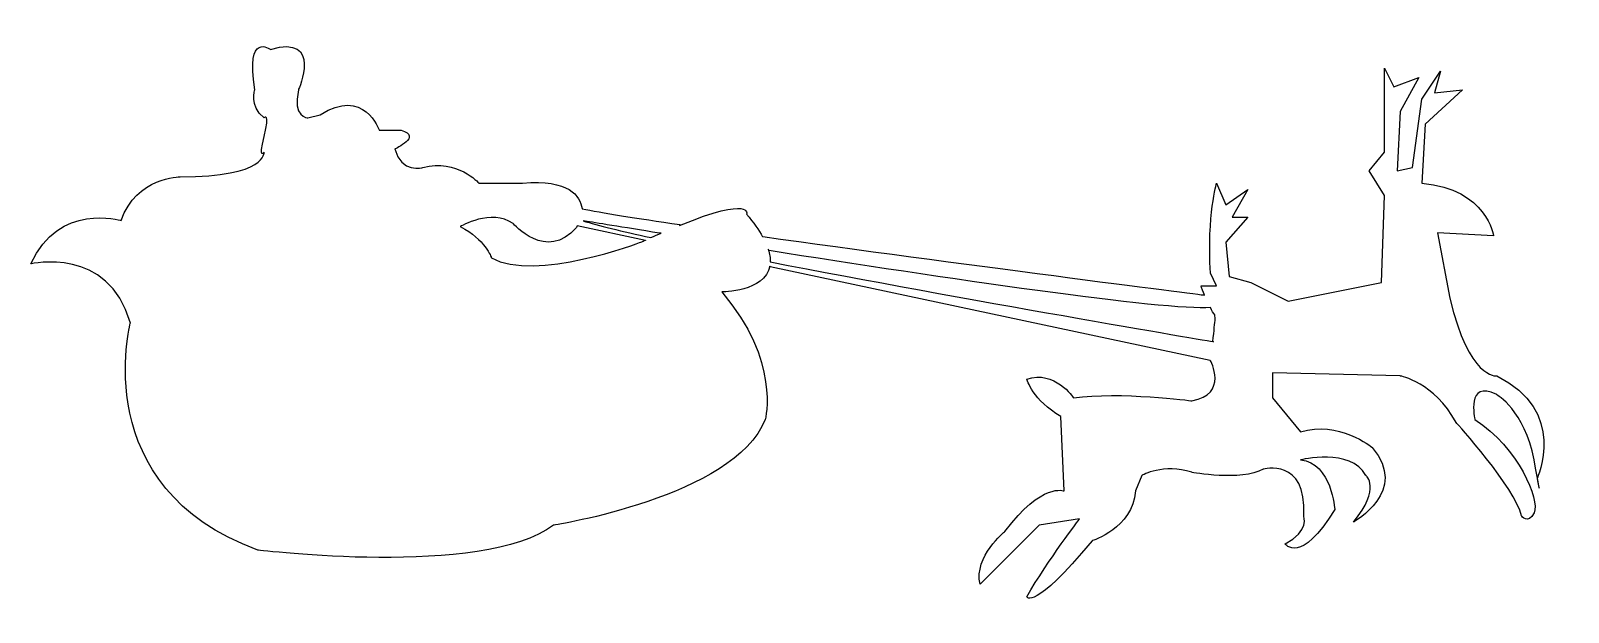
# Model space of a CAD drawing. Header units: centimetres. Extents: x -9.5 to 9.8, y -3.6 to 3.7.
import ezdxf

# ---------------------------------------------------------------- set-up
doc = ezdxf.new("R2010")
doc.units = ezdxf.units.CM
doc.header["$MEASUREMENT"] = 0
doc.layers.add('Camada 1', color=7, linetype='Continuous')

msp = doc.modelspace()

# ---------------------------------------------------------------- linework, layer by layer
at = {"layer": 'Camada 1'}
for points, knots in [([(-0.3105, 1.07687), (-0.35738, 1.16058), (-0.42305, 1.25435), (-0.51132, 1.35947), (-0.51132, 1.35947), (-0.51132, 1.35947), (-0.42242, 1.59699), (-1.35566, 1.21887), (-1.35566, 1.21887), (-1.35566, 1.21887), (-1.34836, 1.22863), (-1.34836, 1.22863), (-1.34836, 1.22863), (-1.90242, 1.31062), (-2.34163, 1.38077), (-2.57851, 1.42863), (-2.57851, 1.42863), (-2.57851, 1.42863), (-2.57798, 1.43072), (-2.57798, 1.43072), (-2.57798, 1.43072), (-2.60256, 1.58664), (-2.73988, 1.80196), (-3.32665, 1.75087), (-3.32665, 1.75087), (-3.32665, 1.75087), (-3.52218, 1.75087), (-3.87386, 1.75087), (-3.87386, 1.75087), (-3.87386, 1.75087), (-4.14776, 2.06337), (-4.57776, 1.94616), (-4.57776, 1.94616), (-4.57776, 1.94616), (-4.85134, 1.86811), (-4.92942, 2.18087), (-4.92942, 2.18087), (-4.92942, 2.18087), (-4.57776, 2.33729), (-4.85134, 2.41532), (-4.85134, 2.41532), (-4.85134, 2.41532), (-5.12494, 2.41532), (-5.12494, 2.41532), (-5.12494, 2.41532), (-5.12494, 2.41532), (-5.32052, 2.96282), (-5.86776, 2.61087), (-5.86776, 2.61087), (-5.86776, 2.61087), (-6.02413, 2.57198), (-6.02413, 2.57198), (-6.02413, 2.57198), (-6.02413, 2.57198), (-6.21971, 2.57198), (-6.14163, 2.92366), (-6.14163, 2.92366), (-6.14163, 2.92366), (-5.8286, 3.62753), (-6.49331, 3.43198), (-6.49331, 3.43198), (-6.49331, 3.43198), (-6.80613, 3.66669), (-6.68889, 2.92366), (-6.68889, 2.92366), (-6.68889, 2.92366), (-6.76697, 2.72837), (-6.57165, 2.57198), (-6.57165, 2.57198), (-6.57165, 2.57198), (-6.49333, 2.65003), (-6.57165, 2.33727), (-6.57165, 2.33727), (-6.64997, 2.02448), (-6.57165, 2.14169), (-6.57165, 2.14169), (-6.57165, 2.14169), (-6.57165, 2.14169), (-6.53249, 1.82922), (-7.62723, 1.82922), (-7.62723, 1.82922), (-7.62723, 1.82922), (-8.17473, 1.82922), (-8.36999, 1.28143), (-8.36999, 1.28143), (-8.36999, 1.28143), (-9.15207, 1.51614), (-9.50386, 0.73419), (-9.50386, 0.73419), (-9.50386, 0.73419), (-8.52649, 0.96861), (-8.25272, -0.0086), (-8.25272, -0.0086), (-8.25272, -0.0086), (-8.80012, -2.08082), (-6.64993, -2.86277), (-6.64993, -2.86277), (-6.64993, -2.86277), (-3.83466, -3.21472), (-2.9355, -2.55001), (-2.9355, -2.55001), (-2.9355, -2.55001), (-0.66773, -2.19835), (-0.27689, -1.22085), (-0.27689, -1.22085), (-0.27689, -1.22085), (-0.08107, -0.47779), (-0.82415, 0.38223), (-0.82415, 0.38223), (-0.82415, 0.38223), (-0.27951, 0.38223), (-0.21862, 0.70767), (-0.21862, 0.70767), (-0.21862, 0.70767), (-0.21417, 0.69732), (-0.21417, 0.69732), (-0.21417, 0.69732), (-0.21417, 0.69732), (5.3142, -0.4778), (5.3142, -0.4778), (5.3142, -0.4778), (5.3142, -0.4778), (5.54894, -0.9078), (5.07978, -0.98612), (5.07978, -0.98612), (5.07978, -0.98612), (4.18062, -0.86888), (3.59396, -0.94696), (3.59396, -0.94696), (3.59396, -0.94696), (3.35922, -0.59504), (3.00754, -0.71254), (3.00754, -0.71254), (3.00754, -0.71254), (3.08562, -0.98615), (3.43754, -1.1817), (3.43754, -1.1817), (3.43754, -1.1817), (3.4767, -2.12004), (3.4767, -2.12004), (3.4767, -2.12004), (3.4767, -2.12004), (3.2028, -2.00256), (2.73394, -2.62838), (2.73394, -2.62838), (2.73394, -2.62838), (2.34281, -2.94114), (2.42088, -3.29251), (2.42088, -3.29251), (2.42088, -3.29251), (3.16396, -2.55004), (3.16396, -2.55004), (3.16396, -2.55004), (3.16396, -2.55004), (3.67196, -2.47199), (3.67196, -2.47199), (3.67196, -2.47199), (3.67196, -2.47199), (3.28114, -2.98002), (3.00754, -3.4492), (3.00754, -3.4492), (3.00754, -3.4492), (3.08562, -3.64478), (3.82838, -2.74559), (3.82838, -2.74559), (3.82838, -2.74559), (4.33672, -2.58922), (4.37586, -2.12004), (4.37586, -2.12004), (4.37586, -2.12004), (4.45389, -1.92446), (4.45389, -1.92446), (4.45389, -1.92446), (4.45389, -1.92446), (4.72781, -1.76806), (5.07976, -1.8853), (5.07976, -1.8853), (5.07976, -1.8853), (5.70531, -2.00256), (5.97866, -1.84617), (5.97866, -1.84617), (5.97866, -1.84617), (6.52614, -1.69007), (6.48698, -2.43251), (6.48698, -2.43251), (6.48698, -2.43251), (6.56532, -2.62838), (6.25256, -2.78475), (6.25256, -2.78475), (6.25256, -2.78475), (6.44782, -3.05841), (6.87785, -2.35448), (6.87785, -2.35448), (6.87785, -2.35448), (6.83893, -1.76808), (6.44782, -1.72922), (6.44782, -1.72922), (6.44782, -1.72922), (7.07367, -1.57282), (7.26925, -1.92448), (7.26925, -1.92448), (7.26925, -1.92448), (7.46451, -2.08088), (7.11283, -2.51085), (7.11283, -2.51085), (7.11283, -2.51085), (7.81644, -2.12003), (7.34704, -1.57282), (7.34704, -1.57282), (7.34704, -1.57282), (6.91733, -1.22087), (6.44785, -1.377), (6.44785, -1.377), (6.44785, -1.377), (6.09619, -0.94697), (6.09619, -0.94697), (6.09619, -0.94697), (6.09619, -0.94697), (6.09619, -0.63447), (6.09619, -0.63447), (6.09619, -0.63447), (6.09619, -0.63447), (7.69927, -0.67339), (7.69927, -0.67339), (7.69927, -0.67339), (7.69927, -0.67339), (8.12927, -0.75171), (8.40288, -1.26005), (8.40288, -1.26005), (8.40288, -1.26005), (9.14564, -2.08087), (9.22396, -2.4325), (9.22396, -2.4325), (9.22396, -2.4325), (9.3023, -2.55003), (9.38038, -2.39363), (9.38038, -2.39363), (9.45838, -2.23723), (9.18509, -1.57281), (8.63762, -1.22086), (8.63762, -1.22086), (8.63762, -1.22086), (8.52014, -0.71252), (8.91123, -0.9078), (8.91123, -0.9078), (8.91123, -0.9078), (9.26315, -1.10362), (9.38039, -1.7292), (9.38039, -1.7292), (9.49757, -2.35446), (9.41926, -1.96362), (9.41926, -1.96362), (9.41926, -1.96362), (9.41926, -1.96362), (9.81039, -1.10362), (8.91123, -0.67335), (8.91123, -0.67335), (8.91123, -0.67335), (8.55928, -0.71248), (8.32481, 0.30415), (8.32481, 0.30415), (8.32481, 0.30415), (8.16847, 1.12531), (8.16847, 1.12531), (8.16847, 1.12531), (8.16847, 1.12531), (8.87208, 1.08615), (8.87208, 1.08615), (8.87208, 1.08615), (8.87208, 1.08615), (8.794, 1.67252), (7.97266, 1.75086), (7.97266, 1.75086), (7.97266, 1.75086), (8.01208, 2.49365), (8.01208, 2.49365), (8.01208, 2.49365), (8.01208, 2.49365), (8.48124, 2.92365), (8.48124, 2.92365), (8.48124, 2.92365), (8.48124, 2.92365), (8.12929, 2.88449), (8.12929, 2.88449), (8.12929, 2.88449), (8.12929, 2.88449), (8.20732, 3.1581), (8.20732, 3.1581), (8.20732, 3.1581), (8.20732, 3.1581), (7.97263, 2.80644), (7.97263, 2.80644), (7.97263, 2.80644), (7.97263, 2.80644), (7.85563, 1.94615), (7.85563, 1.94615), (7.85563, 1.94615), (7.85563, 1.94615), (7.6601, 1.90699), (7.6601, 1.90699), (7.6601, 1.90699), (7.6601, 1.90699), (7.69926, 2.65005), (7.69926, 2.65005), (7.69926, 2.65005), (7.69926, 2.65005), (7.93368, 3.08005), (7.93368, 3.08005), (7.93368, 3.08005), (7.93368, 3.08005), (7.62092, 2.96284), (7.62092, 2.96284), (7.62092, 2.96284), (7.62092, 2.96284), (7.50344, 3.19755), (7.50344, 3.19755), (7.50344, 3.19755), (7.50344, 3.19755), (7.50344, 2.84563), (7.50344, 2.84563), (7.50344, 2.84563), (7.50344, 2.84563), (7.50344, 2.14173), (7.50344, 2.14173), (7.50344, 2.14173), (7.50344, 2.14173), (7.30812, 1.90702), (7.30812, 1.90702), (7.30812, 1.90702), (7.30812, 1.90702), (7.50344, 1.59452), (7.50344, 1.59452), (7.50344, 1.59452), (7.50344, 1.59452), (7.46452, 0.49981), (7.46452, 0.49981), (7.46452, 0.49981), (7.46452, 0.49981), (6.29175, 0.26481), (6.29175, 0.26481), (6.29175, 0.26481), (6.29175, 0.26481), (5.82227, 0.49981), (5.82227, 0.49981), (5.82227, 0.49981), (5.82227, 0.49981), (5.54898, 0.57789), (5.54898, 0.57789), (5.54898, 0.57789), (5.54898, 0.57789), (5.50953, 1.00784), (5.50953, 1.00784), (5.50953, 1.00784), (5.50953, 1.00784), (5.78343, 1.32066), (5.78343, 1.32066), (5.78343, 1.32066), (5.78343, 1.32066), (5.58783, 1.32063), (5.58783, 1.32063), (5.58783, 1.32063), (5.58783, 1.32063), (5.78341, 1.67255), (5.78341, 1.67255), (5.78341, 1.67255), (5.78341, 1.67255), (5.50951, 1.477), (5.50951, 1.477), (5.50951, 1.477), (5.50951, 1.477), (5.39225, 1.7509), (5.39225, 1.7509), (5.39225, 1.7509), (5.39225, 1.7509), (5.2753, 1.35953), (5.31422, 0.61703), (5.31422, 0.61703), (5.31422, 0.61703), (5.39225, 0.46061), (5.39225, 0.46061), (5.39225, 0.46061), (5.39225, 0.46061), (5.19699, 0.4606), (5.19699, 0.4606), (5.19699, 0.4606), (5.19699, 0.4606), (5.19699, 0.44073), (5.23938, 0.34442), (5.23938, 0.34442), (5.23938, 0.34442), (5.23618, 0.3431), (5.23618, 0.3431), (5.23618, 0.3431), (5.23618, 0.3431), (2.0466, 0.74889), (-0.30655, 1.07901), (-0.30655, 1.07901), (-0.30655, 1.07901), (-0.3105, 1.07687), (-0.3105, 1.07687)], [0, 0, 0, 0, 0.00990099, 0.00990099, 0.00990099, 0.00990099, 0.01980198, 0.01980198, 0.01980198, 0.01980198, 0.02970297, 0.02970297, 0.02970297, 0.02970297, 0.03960396, 0.03960396, 0.03960396, 0.03960396, 0.04950495, 0.04950495, 0.04950495, 0.04950495, 0.05940594, 0.05940594, 0.05940594, 0.05940594, 0.06930693, 0.06930693, 0.06930693, 0.06930693, 0.07920792, 0.07920792, 0.07920792, 0.07920792, 0.08910891, 0.08910891, 0.08910891, 0.08910891, 0.0990099, 0.0990099, 0.0990099, 0.0990099, 0.10891089, 0.10891089, 0.10891089, 0.10891089, 0.11881188, 0.11881188, 0.11881188, 0.11881188, 0.12871287, 0.12871287, 0.12871287, 0.12871287, 0.13861386, 0.13861386, 0.13861386, 0.13861386, 0.14851485, 0.14851485, 0.14851485, 0.14851485, 0.15841584, 0.15841584, 0.15841584, 0.15841584, 0.16831683, 0.16831683, 0.16831683, 0.16831683, 0.17821782, 0.17821782, 0.17821782, 0.17821782, 0.18811881, 0.18811881, 0.18811881, 0.18811881, 0.1980198, 0.1980198, 0.1980198, 0.1980198, 0.20792079, 0.20792079, 0.20792079, 0.20792079, 0.21782178, 0.21782178, 0.21782178, 0.21782178, 0.22772277, 0.22772277, 0.22772277, 0.22772277, 0.23762376, 0.23762376, 0.23762376, 0.23762376, 0.24752475, 0.24752475, 0.24752475, 0.24752475, 0.25742574, 0.25742574, 0.25742574, 0.25742574, 0.26732673, 0.26732673, 0.26732673, 0.26732673, 0.27722772, 0.27722772, 0.27722772, 0.27722772, 0.28712871, 0.28712871, 0.28712871, 0.28712871, 0.2970297, 0.2970297, 0.2970297, 0.2970297, 0.30693069, 0.30693069, 0.30693069, 0.30693069, 0.31683168, 0.31683168, 0.31683168, 0.31683168, 0.32673267, 0.32673267, 0.32673267, 0.32673267, 0.33663366, 0.33663366, 0.33663366, 0.33663366, 0.34653465, 0.34653465, 0.34653465, 0.34653465, 0.35643564, 0.35643564, 0.35643564, 0.35643564, 0.36633663, 0.36633663, 0.36633663, 0.36633663, 0.37623762, 0.37623762, 0.37623762, 0.37623762, 0.38613861, 0.38613861, 0.38613861, 0.38613861, 0.3960396, 0.3960396, 0.3960396, 0.3960396, 0.40594059, 0.40594059, 0.40594059, 0.40594059, 0.41584158, 0.41584158, 0.41584158, 0.41584158, 0.42574257, 0.42574257, 0.42574257, 0.42574257, 0.43564356, 0.43564356, 0.43564356, 0.43564356, 0.44554455, 0.44554455, 0.44554455, 0.44554455, 0.45544554, 0.45544554, 0.45544554, 0.45544554, 0.46534653, 0.46534653, 0.46534653, 0.46534653, 0.47524752, 0.47524752, 0.47524752, 0.47524752, 0.48514851, 0.48514851, 0.48514851, 0.48514851, 0.4950495, 0.4950495, 0.4950495, 0.4950495, 0.5049505, 0.5049505, 0.5049505, 0.5049505, 0.51485149, 0.51485149, 0.51485149, 0.51485149, 0.52475248, 0.52475248, 0.52475248, 0.52475248, 0.53465347, 0.53465347, 0.53465347, 0.53465347, 0.54455446, 0.54455446, 0.54455446, 0.54455446, 0.55445545, 0.55445545, 0.55445545, 0.55445545, 0.56435644, 0.56435644, 0.56435644, 0.56435644, 0.57425743, 0.57425743, 0.57425743, 0.57425743, 0.58415842, 0.58415842, 0.58415842, 0.58415842, 0.59405941, 0.59405941, 0.59405941, 0.59405941, 0.6039604, 0.6039604, 0.6039604, 0.6039604, 0.61386139, 0.61386139, 0.61386139, 0.61386139, 0.62376238, 0.62376238, 0.62376238, 0.62376238, 0.63366337, 0.63366337, 0.63366337, 0.63366337, 0.64356436, 0.64356436, 0.64356436, 0.64356436, 0.65346535, 0.65346535, 0.65346535, 0.65346535, 0.66336634, 0.66336634, 0.66336634, 0.66336634, 0.67326733, 0.67326733, 0.67326733, 0.67326733, 0.68316832, 0.68316832, 0.68316832, 0.68316832, 0.69306931, 0.69306931, 0.69306931, 0.69306931, 0.7029703, 0.7029703, 0.7029703, 0.7029703, 0.71287129, 0.71287129, 0.71287129, 0.71287129, 0.72277228, 0.72277228, 0.72277228, 0.72277228, 0.73267327, 0.73267327, 0.73267327, 0.73267327, 0.74257426, 0.74257426, 0.74257426, 0.74257426, 0.75247525, 0.75247525, 0.75247525, 0.75247525, 0.76237624, 0.76237624, 0.76237624, 0.76237624, 0.77227723, 0.77227723, 0.77227723, 0.77227723, 0.78217822, 0.78217822, 0.78217822, 0.78217822, 0.79207921, 0.79207921, 0.79207921, 0.79207921, 0.8019802, 0.8019802, 0.8019802, 0.8019802, 0.81188119, 0.81188119, 0.81188119, 0.81188119, 0.82178218, 0.82178218, 0.82178218, 0.82178218, 0.83168317, 0.83168317, 0.83168317, 0.83168317, 0.84158416, 0.84158416, 0.84158416, 0.84158416, 0.85148515, 0.85148515, 0.85148515, 0.85148515, 0.86138614, 0.86138614, 0.86138614, 0.86138614, 0.87128713, 0.87128713, 0.87128713, 0.87128713, 0.88118812, 0.88118812, 0.88118812, 0.88118812, 0.89108911, 0.89108911, 0.89108911, 0.89108911, 0.9009901, 0.9009901, 0.9009901, 0.9009901, 0.91089109, 0.91089109, 0.91089109, 0.91089109, 0.92079208, 0.92079208, 0.92079208, 0.92079208, 0.93069307, 0.93069307, 0.93069307, 0.93069307, 0.94059406, 0.94059406, 0.94059406, 0.94059406, 0.95049505, 0.95049505, 0.95049505, 0.95049505, 0.96039604, 0.96039604, 0.96039604, 0.96039604, 0.97029703, 0.97029703, 0.97029703, 0.97029703, 0.98019802, 0.98019802, 0.98019802, 0.98019802, 1, 1, 1, 1]), ([(-0.3105, 1.07687), (-0.3105, 1.07687), (-0.3105, 1.07687), (-0.3105, 1.07687), (-0.3105, 1.07687), (-0.3105, 1.07687), (-0.3105, 1.07687), (-0.3105, 1.07687)], [0, 0, 0, 0, 0.33333333, 0.33333333, 0.33333333, 0.33333333, 1, 1, 1, 1])]:
    msp.add_open_spline(points, degree=3, knots=knots, dxfattribs=at)
at = {"layer": 'Camada 1', "color": 7}
for points, knots in [([(-1.78283, 1.03427), (-1.80188, 1.02562), (-1.82122, 1.01678), (-1.84085, 1.00776), (-1.84085, 1.00776), (-1.84085, 1.00776), (-3.17028, 0.49973), (-3.71722, 0.8125), (-3.71722, 0.8125), (-3.71722, 0.8125), (-3.79554, 1.04697), (-4.10862, 1.20363), (-4.10862, 1.20363), (-4.10862, 1.20363), (-3.71722, 1.43779), (-3.44388, 1.2425), (-3.44388, 1.2425), (-3.44388, 1.2425), (-3.02486, 0.75376), (-2.64915, 1.19437), (-2.64915, 1.19437), (-2.64915, 1.19437), (-2.64116, 1.21323), (-2.64116, 1.21323), (-2.64116, 1.21323), (-2.64116, 1.21323), (-1.78118, 1.03043), (-1.78118, 1.03043), (-1.78118, 1.03043), (-1.78118, 1.03043), (-1.78283, 1.03427), (-1.78283, 1.03427)], [0, 0, 0, 0, 0.11111111, 0.11111111, 0.11111111, 0.11111111, 0.22222222, 0.22222222, 0.22222222, 0.22222222, 0.33333333, 0.33333333, 0.33333333, 0.33333333, 0.44444444, 0.44444444, 0.44444444, 0.44444444, 0.55555556, 0.55555556, 0.55555556, 0.55555556, 0.66666667, 0.66666667, 0.66666667, 0.66666667, 0.77777778, 0.77777778, 0.77777778, 0.77777778, 1, 1, 1, 1]), ([(-1.58463, 1.12248), (-1.62572, 1.10462), (-1.66837, 1.08578), (-1.71261, 1.06594), (-1.71261, 1.06594), (-1.71261, 1.06594), (-1.71242, 1.06557), (-1.71242, 1.06557), (-1.71242, 1.06557), (-2.08329, 1.14704), (-2.37959, 1.21895), (-2.56583, 1.27586), (-2.56583, 1.27586), (-2.56583, 1.27586), (-2.53765, 1.27374), (-2.53765, 1.27374), (-2.53765, 1.27374), (-2.41914, 1.25408), (-2.07989, 1.19802), (-1.60433, 1.121), (-1.60433, 1.121), (-1.60433, 1.121), (-1.58463, 1.12248), (-1.58463, 1.12248)], [0, 0, 0, 0, 0.14285714, 0.14285714, 0.14285714, 0.14285714, 0.28571429, 0.28571429, 0.28571429, 0.28571429, 0.42857143, 0.42857143, 0.42857143, 0.42857143, 0.57142857, 0.57142857, 0.57142857, 0.57142857, 0.71428571, 0.71428571, 0.71428571, 0.71428571, 1, 1, 1, 1]), ([(-1.78283, 1.03427), (-1.78283, 1.03427), (-1.78283, 1.03427), (-1.78283, 1.03427), (-1.78283, 1.03427), (-1.78283, 1.03427), (-1.78283, 1.03427), (-1.78283, 1.03427)], [0, 0, 0, 0, 0.33333333, 0.33333333, 0.33333333, 0.33333333, 1, 1, 1, 1]), ([(5.35306, -0.24306), (5.35306, -0.24306), (2.17076, 0.29653), (-0.21369, 0.7595), (-0.21369, 0.7595), (-0.21369, 0.7595), (-0.21321, 0.7595), (-0.21321, 0.7595), (-0.21321, 0.7595), (-0.21199, 0.80652), (-0.21993, 0.85941), (-0.23938, 0.91891), (-0.23938, 0.91891), (-0.23938, 0.91891), (-0.22978, 0.90155), (-0.22978, 0.90155), (-0.22978, 0.90155), (1.90041, 0.56661), (4.78336, 0.13849), (5.31422, 0.18665), (5.31422, 0.18665), (5.33438, 0.14635), (5.35335, 0.11646), (5.3706, 0.09476), (5.3706, 0.09476), (5.3706, 0.09476), (5.37579, 0.046), (5.37579, 0.046), (5.37579, 0.046), (5.36825, -0.00938), (5.36243, -0.10135), (5.34608, -0.24221), (5.34608, -0.24221), (5.34608, -0.24221), (5.35306, -0.24306), (5.35306, -0.24306)], [0, 0, 0, 0, 0.1, 0.1, 0.1, 0.1, 0.2, 0.2, 0.2, 0.2, 0.3, 0.3, 0.3, 0.3, 0.4, 0.4, 0.4, 0.4, 0.5, 0.5, 0.5, 0.5, 0.6, 0.6, 0.6, 0.6, 0.7, 0.7, 0.7, 0.7, 0.8, 0.8, 0.8, 0.8, 1, 1, 1, 1])]:
    msp.add_open_spline(points, degree=3, knots=knots, dxfattribs=at)

doc.saveas('drawing.dxf')
